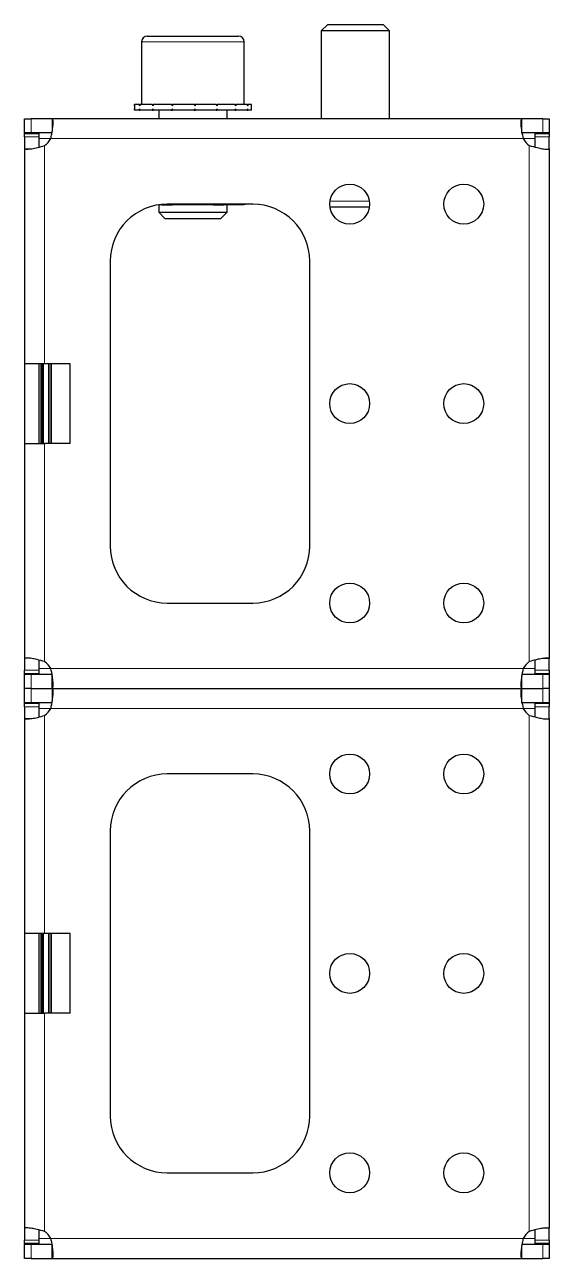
# Model space of a CAD drawing. Header units: millimetres. Extents: x 0 to 2858, y -408 to 595.
# Drawn here: x 2765.7 to 2857.7, y 289.4 to 505.9 of the extents above; entities that cross this region are included whole.
import ezdxf

# ---------------------------------------------------------------- set-up
doc = ezdxf.new("R2010")
doc.units = ezdxf.units.MM

msp = doc.modelspace()

# ---------------------------------------------------------------- linework, layer by layer
at = {"color": 7, "linetype": 'Continuous', "lineweight": 25}
for p, q in [((2818.73, 505.89), (2817.65, 504.82)), ((2817.65, 504.82), (2817.65, 489.39)), ((2829.65, 504.82), (2817.65, 504.82)), ((2828.58, 505.89), (2818.73, 505.89)), ((2829.65, 504.82), (2828.58, 505.89)), ((2829.65, 489.39), (2829.65, 504.82)), ((2786.15, 502.89), (2786.15, 491.89)), ((2787.15, 503.89), (2794.68, 503.89)), ((2794.68, 503.89), (2803.15, 503.89)), ((2804.15, 491.89), (2804.15, 502.89)), ((2784.9, 491.89), (2784.9, 490.89)), ((2784.91, 491.89), (2784.91, 491.64)), ((2785.74, 491.89), (2784.91, 491.89)), ((2784.91, 491.89), (2784.91, 491.89)), ((2785.74, 491.89), (2785.84, 491.89)), ((2785.84, 491.89), (2785.84, 491.64)), ((2788.01, 491.89), (2785.84, 491.89)), ((2788.01, 491.89), (2788.19, 491.89)), ((2788.19, 491.89), (2788.19, 491.64)), ((2791.36, 491.89), (2788.19, 491.89)), ((2791.36, 491.89), (2791.6, 491.89)), ((2791.6, 491.89), (2791.6, 491.64)), ((2795.3, 491.89), (2791.6, 491.89)), ((2795.3, 491.89), (2795.37, 491.89)), ((2795.5, 491.89), (2795.54, 491.89)), ((2795.54, 491.89), (2795.54, 491.64)), ((2799.21, 491.89), (2795.54, 491.89)), ((2799.21, 491.89), (2799.43, 491.89)), ((2799.43, 491.89), (2799.43, 491.64)), ((2802.5, 491.89), (2799.43, 491.89)), ((2802.5, 491.89), (2802.67, 491.89)), ((2802.67, 491.89), (2802.67, 491.64)), ((2804.68, 491.89), (2802.67, 491.89)), ((2804.68, 491.89), (2804.77, 491.89)), ((2804.77, 491.89), (2804.77, 491.64)), ((2805.4, 491.89), (2804.77, 491.89)), ((2805.4, 490.89), (2805.4, 491.89)), ((2765.65, 486.89), (2765.65, 489.39)), ((2765.65, 489.39), (2766.77, 489.39)), ((2770.49, 489.39), (2766.77, 489.39)), ((2770.49, 489.39), (2770.49, 487.18)), ((2852.82, 489.39), (2770.49, 489.39)), ((2784.91, 490.89), (2784.91, 491.14)), ((2785.74, 490.89), (2784.91, 490.89)), ((2784.91, 490.89), (2784.91, 490.89)), ((2785.74, 490.89), (2785.84, 490.89)), ((2785.84, 490.89), (2785.84, 491.14)), ((2788.01, 490.89), (2785.84, 490.89)), ((2788.01, 490.89), (2788.19, 490.89)), ((2788.19, 490.89), (2788.19, 491.14)), ((2791.36, 490.89), (2788.19, 490.89)), ((2789.15, 490.89), (2789.15, 489.39)), ((2791.36, 490.89), (2791.6, 490.89)), ((2791.6, 490.89), (2791.6, 491.14)), ((2795.3, 490.89), (2791.6, 490.89)), ((2795.3, 490.89), (2795.45, 490.89)), ((2795.45, 490.89), (2795.54, 490.89)), ((2795.54, 490.89), (2795.54, 491.14)), ((2799.21, 490.89), (2795.54, 490.89)), ((2799.21, 490.89), (2799.43, 490.89)), ((2799.43, 490.89), (2799.43, 491.14)), ((2802.5, 490.89), (2799.43, 490.89)), ((2801.15, 489.39), (2801.15, 490.89)), ((2802.5, 490.89), (2802.67, 490.89)), ((2802.67, 490.89), (2802.67, 491.14)), ((2804.68, 490.89), (2802.67, 490.89)), ((2804.68, 490.89), (2804.77, 490.89)), ((2804.77, 490.89), (2804.77, 491.14)), ((2805.4, 490.89), (2804.77, 490.89)), ((2852.82, 486.89), (2852.82, 489.39)), ((2856.54, 489.39), (2852.82, 489.39)), ((2856.54, 489.39), (2857.65, 489.39)), ((2857.65, 489.39), (2857.65, 486.89)), ((2766.77, 486.89), (2765.65, 486.89)), ((2765.65, 486.89), (2765.65, 486.79)), ((2765.65, 486.79), (2768.15, 486.79)), ((2765.65, 486.18), (2765.65, 486.79)), ((2765.65, 486.18), (2765.65, 484.12)), ((2770.49, 486.89), (2766.77, 486.89)), ((2768.15, 486.79), (2768.15, 486.18)), ((2768.15, 486.18), (2768.15, 484.36)), ((2856.54, 486.89), (2852.82, 486.89)), ((2855.15, 486.79), (2857.65, 486.79)), ((2855.15, 486.18), (2855.15, 486.79)), ((2855.15, 484.34), (2855.15, 486.18)), ((2857.65, 486.89), (2856.54, 486.89)), ((2857.65, 486.79), (2857.65, 486.89)), ((2857.65, 486.79), (2857.65, 486.18)), ((2857.65, 484.12), (2857.65, 486.18)), ((2765.65, 484.12), (2766.75, 484.12)), ((2765.65, 484.12), (2765.65, 446.39)), ((2857.65, 484.12), (2857.65, 394.67)), ((2789.15, 474.28), (2789.15, 472.97)), ((2789.68, 474.29), (2789.24, 474.29)), ((2789.68, 474.29), (2791.58, 474.29)), ((2805.65, 474.39), (2790.65, 474.39)), ((2792.13, 474.29), (2791.58, 474.29)), ((2798.18, 474.29), (2792.13, 474.29)), ((2798.73, 474.29), (2798.18, 474.29)), ((2798.73, 474.29), (2800.63, 474.29)), ((2803.88, 474.29), (2800.63, 474.29)), ((2801.15, 472.97), (2801.15, 474.29)), ((2803.88, 474.29), (2803.88, 474.39)), ((2803.98, 474.29), (2803.88, 474.29)), ((2804, 474.29), (2803.98, 474.29)), ((2803.98, 474.29), (2803.98, 474.29)), ((2789.15, 472.97), (2790.23, 471.89)), ((2789.15, 472.97), (2794.8, 472.97)), ((2794.8, 472.97), (2801.15, 472.97)), ((2800.08, 471.89), (2801.15, 472.97)), ((2826.12, 473.89), (2819.19, 473.89)), ((2790.23, 471.89), (2794.87, 471.89)), ((2794.87, 471.89), (2800.08, 471.89)), ((2780.65, 464.39), (2780.65, 414.39)), ((2815.65, 414.39), (2815.65, 464.39)), ((2769.15, 446.39), (2765.65, 446.39)), ((2765.65, 446.39), (2765.65, 432.39)), ((2768.15, 446.39), (2768.15, 432.39)), ((2773.65, 446.39), (2769.15, 446.39)), ((2773.65, 432.39), (2773.65, 446.39)), ((2765.65, 432.39), (2769.15, 432.39)), ((2765.65, 432.39), (2765.65, 394.67)), ((2773.65, 432.39), (2769.15, 432.39)), ((2790.65, 404.39), (2805.65, 404.39)), ((2765.65, 394.67), (2765.65, 392.6)), ((2768.15, 394.44), (2768.15, 392.6)), ((2855.15, 392.6), (2855.15, 394.42)), ((2857.65, 394.67), (2856.56, 394.67)), ((2857.65, 392.6), (2857.65, 394.67)), ((2765.65, 391.99), (2765.65, 392.6)), ((2768.15, 391.99), (2765.65, 391.99)), ((2765.65, 391.99), (2765.65, 391.89)), ((2765.65, 389.39), (2765.65, 391.89)), ((2765.65, 391.89), (2766.77, 391.89)), ((2766.77, 391.89), (2770.49, 391.89)), ((2768.15, 392.6), (2768.15, 391.99)), ((2770.49, 389.39), (2770.49, 391.89)), ((2852.82, 391.89), (2856.54, 391.89)), ((2855.15, 391.99), (2855.15, 392.6)), ((2857.65, 391.99), (2855.15, 391.99)), ((2856.54, 391.89), (2857.65, 391.89)), ((2857.65, 392.6), (2857.65, 391.99)), ((2857.65, 391.89), (2857.65, 391.99)), ((2857.65, 391.89), (2857.65, 389.39)), ((2852.82, 389.39), (2852.82, 391.61)), ((2766.77, 389.39), (2765.65, 389.39)), ((2765.65, 386.89), (2765.65, 389.39)), ((2766.77, 389.39), (2770.49, 389.39)), ((2770.49, 389.39), (2852.82, 389.39)), ((2770.49, 389.39), (2770.49, 387.18)), ((2852.82, 389.39), (2856.54, 389.39)), ((2852.82, 386.89), (2852.82, 389.39)), ((2857.65, 389.39), (2856.54, 389.39)), ((2857.65, 389.39), (2857.65, 386.89)), ((2766.77, 386.89), (2765.65, 386.89)), ((2765.65, 386.89), (2765.65, 386.79)), ((2765.65, 386.79), (2768.15, 386.79)), ((2765.65, 386.18), (2765.65, 386.79)), ((2765.65, 386.18), (2765.65, 384.12)), ((2770.49, 386.89), (2766.77, 386.89)), ((2768.15, 386.79), (2768.15, 386.18)), ((2768.15, 386.18), (2768.15, 384.36)), ((2856.54, 386.89), (2852.82, 386.89)), ((2855.15, 386.79), (2857.65, 386.79)), ((2855.15, 386.18), (2855.15, 386.79)), ((2855.15, 384.34), (2855.15, 386.18)), ((2857.65, 386.89), (2856.54, 386.89)), ((2857.65, 386.79), (2857.65, 386.89)), ((2857.65, 386.79), (2857.65, 386.18)), ((2857.65, 384.12), (2857.65, 386.18)), ((2765.65, 384.12), (2766.75, 384.12)), ((2765.65, 384.12), (2765.65, 346.39)), ((2857.65, 384.12), (2857.65, 294.67)), ((2805.65, 374.39), (2790.65, 374.39)), ((2780.65, 364.39), (2780.65, 314.39)), ((2815.65, 314.39), (2815.65, 364.39)), ((2769.15, 346.39), (2765.65, 346.39)), ((2765.65, 346.39), (2765.65, 332.39)), ((2768.15, 346.39), (2768.15, 332.39)), ((2773.65, 346.39), (2769.15, 346.39)), ((2773.65, 332.39), (2773.65, 346.39)), ((2765.65, 332.39), (2769.15, 332.39)), ((2765.65, 332.39), (2765.65, 294.67)), ((2773.65, 332.39), (2769.15, 332.39)), ((2790.65, 304.39), (2805.65, 304.39)), ((2765.65, 294.67), (2765.65, 292.6)), ((2857.65, 294.67), (2856.56, 294.67)), ((2857.65, 292.6), (2857.65, 294.67)), ((2765.65, 291.99), (2765.65, 292.6)), ((2768.15, 294.44), (2768.15, 292.6)), ((2768.15, 292.6), (2768.15, 291.99)), ((2855.15, 292.6), (2855.15, 294.42)), ((2855.15, 291.99), (2855.15, 292.6)), ((2857.65, 292.6), (2857.65, 291.99)), ((2768.15, 291.99), (2765.65, 291.99)), ((2765.65, 291.99), (2765.65, 291.89)), ((2765.65, 289.39), (2765.65, 291.89)), ((2765.65, 291.89), (2766.77, 291.89)), ((2766.77, 291.89), (2770.49, 291.89)), ((2770.49, 289.39), (2770.49, 291.89)), ((2852.82, 291.89), (2856.54, 291.89)), ((2852.82, 289.39), (2852.82, 291.61)), ((2857.65, 291.99), (2855.15, 291.99)), ((2856.54, 291.89), (2857.65, 291.89)), ((2857.65, 291.89), (2857.65, 291.99)), ((2857.65, 291.89), (2857.65, 289.39)), ((2766.77, 289.39), (2765.65, 289.39)), ((2766.77, 289.39), (2770.49, 289.39)), ((2770.49, 289.39), (2852.82, 289.39)), ((2852.82, 289.39), (2856.54, 289.39)), ((2857.65, 289.39), (2856.54, 289.39))]:
    msp.add_line(p, q, dxfattribs=at)
at = {"color": 8, "linetype": 'Continuous', "lineweight": 18}
for p, q in [((2794.63, 502.89), (2786.15, 502.89)), ((2804.15, 502.89), (2794.63, 502.89)), ((2766.77, 489.39), (2766.77, 486.89)), ((2856.54, 486.89), (2856.54, 489.39)), ((2768.15, 486.18), (2765.65, 486.18)), ((2768.15, 485.89), (2770.24, 485.89)), ((2770.24, 485.89), (2853.07, 485.89)), ((2853.07, 485.89), (2855.15, 485.89)), ((2857.65, 486.18), (2855.15, 486.18)), ((2769.15, 484.67), (2769.15, 446.39)), ((2854.15, 484.67), (2854.15, 394.11)), ((2791.58, 474.39), (2791.58, 474.29)), ((2792.13, 474.39), (2792.13, 474.29)), ((2798.18, 474.39), (2798.18, 474.29)), ((2798.73, 474.39), (2798.73, 474.29)), ((2819.19, 474.89), (2826.12, 474.89)), ((2768.46, 432.39), (2768.46, 446.39)), ((2768.66, 446.39), (2768.66, 432.39)), ((2768.76, 432.39), (2768.76, 446.39)), ((2768.96, 446.39), (2768.96, 432.39)), ((2769.84, 432.39), (2769.84, 446.39)), ((2770.04, 446.39), (2770.04, 432.39)), ((2770.15, 432.39), (2770.15, 446.39)), ((2770.35, 446.39), (2770.35, 432.39)), ((2769.15, 432.39), (2769.15, 394.11)), ((2765.65, 392.6), (2768.15, 392.6)), ((2766.77, 391.89), (2766.77, 389.39)), ((2770.24, 392.89), (2768.15, 392.89)), ((2770.24, 392.89), (2853.07, 392.89)), ((2855.15, 392.89), (2853.07, 392.89)), ((2855.15, 392.6), (2857.65, 392.6)), ((2856.54, 389.39), (2856.54, 391.89)), ((2766.77, 389.39), (2766.77, 386.89)), ((2856.54, 386.89), (2856.54, 389.39)), ((2768.15, 386.18), (2765.65, 386.18)), ((2768.15, 385.89), (2770.24, 385.89)), ((2770.24, 385.89), (2853.07, 385.89)), ((2853.07, 385.89), (2855.15, 385.89)), ((2857.65, 386.18), (2855.15, 386.18)), ((2769.15, 384.67), (2769.15, 346.39)), ((2854.15, 384.67), (2854.15, 294.11)), ((2768.46, 332.39), (2768.46, 346.39)), ((2768.66, 346.39), (2768.66, 332.39)), ((2768.76, 332.39), (2768.76, 346.39)), ((2768.96, 346.39), (2768.96, 332.39)), ((2769.84, 332.39), (2769.84, 346.39)), ((2770.04, 346.39), (2770.04, 332.39)), ((2770.15, 332.39), (2770.15, 346.39)), ((2770.35, 346.39), (2770.35, 332.39)), ((2769.15, 332.39), (2769.15, 294.11)), ((2765.65, 292.6), (2768.15, 292.6)), ((2770.24, 292.89), (2768.15, 292.89)), ((2770.24, 292.89), (2853.07, 292.89)), ((2855.15, 292.89), (2853.07, 292.89)), ((2855.15, 292.6), (2857.65, 292.6)), ((2766.77, 291.89), (2766.77, 289.39)), ((2856.54, 289.39), (2856.54, 291.89))]:
    msp.add_line(p, q, dxfattribs=at)
at = {"color": 7, "linetype": 'Continuous', "lineweight": 25}
for centre in [(2822.65, 474.39), (2842.65, 474.39), (2822.65, 439.39), (2842.65, 439.39), (2822.65, 404.39), (2842.65, 404.39), (2822.65, 374.39), (2842.65, 374.39), (2822.65, 339.39), (2842.65, 339.39), (2822.65, 304.39), (2842.65, 304.39)]:
    msp.add_circle(centre, 3.5, dxfattribs=at)
for centre, radius, start, end in [((2787.15, 502.89), 1, 90, 180), ((2803.15, 502.89), 1, 0, 90), ((2767.15, 487.54), 3.5, 304.8499, 331.8729), ((2856.15, 487.54), 3.5, 208.1271, 235.1501), ((2790.65, 464.39), 10, 90, 180), ((2805.65, 464.39), 10, 0, 90), ((2790.65, 414.39), 10, 180, 270), ((2805.65, 414.39), 10, 270, 0), ((2767.15, 391.24), 3.5, 28.1271, 55.1501), ((2856.15, 391.24), 3.5, 124.8499, 151.8729), ((2767.15, 387.54), 3.5, 304.8499, 331.8729), ((2856.15, 387.54), 3.5, 208.1271, 235.1501), ((2790.65, 364.39), 10, 90, 180), ((2805.65, 364.39), 10, 0, 90), ((2790.65, 314.39), 10, 180, 270), ((2805.65, 314.39), 10, 270, 0), ((2767.15, 291.24), 3.5, 28.1271, 55.1501), ((2856.15, 291.24), 3.5, 124.8499, 151.8729)]:
    msp.add_arc(centre, radius, start, end, dxfattribs=at)
for points, knots in [([(2784.91, 491.64), (2784.91, 491.68), (2784.91, 491.75), (2784.91, 491.83), (2784.91, 491.87), (2784.91, 491.89)], [0, 0, 0, 0, 0.4999808, 0.7499881, 1, 1, 1, 1]), ([(2785.84, 491.64), (2785.82, 491.68), (2785.8, 491.75), (2785.76, 491.83), (2785.75, 491.87), (2785.74, 491.89)], [0, 0, 0, 0, 0.4999808, 0.7499881, 1, 1, 1, 1]), ([(2788.19, 491.64), (2788.16, 491.68), (2788.11, 491.75), (2788.05, 491.83), (2788.02, 491.87), (2788.01, 491.89)], [0, 0, 0, 0, 0.499981, 0.749988, 1, 1, 1, 1]), ([(2791.6, 491.64), (2791.56, 491.68), (2791.5, 491.75), (2791.42, 491.83), (2791.38, 491.87), (2791.36, 491.89)], [0, 0, 0, 0, 0.499981, 0.749988, 1, 1, 1, 1]), ([(2795.54, 491.64), (2795.5, 491.68), (2795.44, 491.75), (2795.36, 491.83), (2795.32, 491.87), (2795.3, 491.89)], [0, 0, 0, 0, 0.4999808, 0.7499881, 1, 1, 1, 1]), ([(2795.54, 491.64), (2795.53, 491.71), (2795.5, 491.84), (2795.46, 491.88), (2795.45, 491.89)], [0, 0, 0, 0, 0.5617942, 1, 1, 1, 1]), ([(2799.43, 491.64), (2799.4, 491.68), (2799.34, 491.75), (2799.26, 491.83), (2799.23, 491.87), (2799.21, 491.89)], [0, 0, 0, 0, 0.4999808, 0.7499881, 1, 1, 1, 1]), ([(2802.67, 491.64), (2802.64, 491.68), (2802.6, 491.75), (2802.54, 491.83), (2802.52, 491.87), (2802.5, 491.89)], [0, 0, 0, 0, 0.499981, 0.749988, 1, 1, 1, 1]), ([(2804.77, 491.64), (2804.75, 491.68), (2804.73, 491.75), (2804.7, 491.83), (2804.68, 491.87), (2804.68, 491.89)], [0, 0, 0, 0, 0.499981, 0.749988, 1, 1, 1, 1]), ([(2770.24, 485.89), (2770.29, 486.15), (2770.39, 486.64), (2770.54, 487.46), (2770.64, 488.17), (2770.66, 488.74), (2770.64, 489.1), (2770.58, 489.34), (2770.52, 489.37), (2770.49, 489.39)], [0, 0, 0, 0, 0.144067, 0.271276, 0.474907, 0.597997, 0.726338, 0.860245, 1, 1, 1, 1]), ([(2784.91, 490.89), (2784.91, 490.91), (2784.91, 490.95), (2784.91, 491.04), (2784.91, 491.1), (2784.91, 491.14)], [0, 0, 0, 0, 0.25014, 0.50028, 1, 1, 1, 1]), ([(2785.74, 490.89), (2785.75, 490.91), (2785.76, 490.95), (2785.8, 491.04), (2785.82, 491.1), (2785.84, 491.14)], [0, 0, 0, 0, 0.2501401, 0.5002802, 1, 1, 1, 1]), ([(2788.01, 490.89), (2788.02, 490.91), (2788.05, 490.95), (2788.11, 491.04), (2788.16, 491.1), (2788.19, 491.14)], [0, 0, 0, 0, 0.25014, 0.50028, 1, 1, 1, 1]), ([(2791.36, 490.89), (2791.38, 490.91), (2791.42, 490.95), (2791.5, 491.04), (2791.56, 491.1), (2791.6, 491.14)], [0, 0, 0, 0, 0.25014, 0.50028, 1, 1, 1, 1]), ([(2795.3, 490.89), (2795.32, 490.91), (2795.36, 490.95), (2795.44, 491.04), (2795.5, 491.1), (2795.54, 491.14)], [0, 0, 0, 0, 0.2501401, 0.5002802, 1, 1, 1, 1]), ([(2795.54, 491.14), (2795.53, 491.07), (2795.5, 490.94), (2795.46, 490.91), (2795.45, 490.89)], [0, 0, 0, 0, 0.561794, 1, 1, 1, 1]), ([(2799.21, 490.89), (2799.23, 490.91), (2799.26, 490.95), (2799.34, 491.04), (2799.4, 491.1), (2799.43, 491.14)], [0, 0, 0, 0, 0.25014, 0.50028, 1, 1, 1, 1]), ([(2802.5, 490.89), (2802.52, 490.91), (2802.54, 490.95), (2802.6, 491.04), (2802.64, 491.1), (2802.67, 491.14)], [0, 0, 0, 0, 0.2501401, 0.5002802, 1, 1, 1, 1]), ([(2804.68, 490.89), (2804.68, 490.91), (2804.7, 490.95), (2804.73, 491.04), (2804.75, 491.1), (2804.77, 491.14)], [0, 0, 0, 0, 0.25014, 0.50028, 1, 1, 1, 1]), ([(2852.82, 489.39), (2852.79, 489.37), (2852.74, 489.33), (2852.67, 488.98), (2852.64, 488.31), (2852.78, 487.2), (2852.97, 486.34), (2853.07, 485.89)], [0, 0, 0, 0, 0.16069, 0.301312, 0.521951, 0.753573, 1, 1, 1, 1]), ([(2765.65, 484.12), (2765.68, 484.1), (2765.73, 484.07), (2766.13, 484.06), (2766.84, 484.1), (2767.94, 484.31), (2768.74, 484.55), (2769.15, 484.67)], [0, 0, 0, 0, 0.17084, 0.319217, 0.548103, 0.767822, 1, 1, 1, 1]), ([(2854.15, 484.67), (2854.61, 484.54), (2855.42, 484.33), (2856.33, 484.13), (2856.92, 484.06), (2857.32, 484.04), (2857.6, 484.06), (2857.64, 484.1), (2857.65, 484.12)], [0, 0, 0, 0, 0.254149, 0.448213, 0.574908, 0.708872, 0.850468, 1, 1, 1, 1]), ([(2800.91, 474.39), (2800.89, 474.37), (2800.83, 474.31), (2800.73, 474.29), (2800.65, 474.29), (2800.63, 474.29)], [0, 0, 0, 0, 0.3199575, 0.8240598, 1, 1, 1, 1]), ([(2804.37, 474.39), (2804.32, 474.37), (2804.22, 474.32), (2804.09, 474.3), (2804.03, 474.3), (2804, 474.29)], [0, 0, 0, 0, 0.34226, 0.727317, 1, 1, 1, 1]), ([(2769.15, 394.11), (2768.7, 394.24), (2767.89, 394.46), (2766.98, 394.65), (2766.39, 394.72), (2765.99, 394.74), (2765.71, 394.73), (2765.67, 394.69), (2765.65, 394.67)], [0, 0, 0, 0, 0.254149, 0.448213, 0.574908, 0.708872, 0.850468, 1, 1, 1, 1]), ([(2857.65, 394.67), (2857.63, 394.68), (2857.58, 394.71), (2857.18, 394.72), (2856.47, 394.68), (2855.37, 394.47), (2854.57, 394.23), (2854.15, 394.11)], [0, 0, 0, 0, 0.17084, 0.319217, 0.548103, 0.767822, 1, 1, 1, 1]), ([(2770.49, 389.39), (2770.52, 389.41), (2770.57, 389.45), (2770.64, 389.81), (2770.66, 390.47), (2770.53, 391.58), (2770.34, 392.45), (2770.24, 392.89)], [0, 0, 0, 0, 0.16069, 0.301312, 0.521951, 0.753573, 1, 1, 1, 1]), ([(2853.07, 392.89), (2853.01, 392.63), (2852.92, 392.14), (2852.77, 391.32), (2852.67, 390.61), (2852.65, 390.05), (2852.67, 389.69), (2852.73, 389.44), (2852.79, 389.41), (2852.82, 389.39)], [0, 0, 0, 0, 0.144067, 0.271276, 0.474907, 0.597997, 0.726338, 0.860245, 1, 1, 1, 1]), ([(2770.24, 385.89), (2770.29, 386.15), (2770.39, 386.64), (2770.54, 387.46), (2770.64, 388.17), (2770.66, 388.74), (2770.64, 389.1), (2770.58, 389.34), (2770.52, 389.37), (2770.49, 389.39)], [0, 0, 0, 0, 0.144067, 0.271276, 0.474907, 0.597997, 0.726338, 0.860245, 1, 1, 1, 1]), ([(2852.82, 389.39), (2852.79, 389.37), (2852.74, 389.33), (2852.67, 388.98), (2852.64, 388.31), (2852.78, 387.2), (2852.97, 386.34), (2853.07, 385.89)], [0, 0, 0, 0, 0.16069, 0.301312, 0.521951, 0.753573, 1, 1, 1, 1]), ([(2765.65, 384.12), (2765.68, 384.1), (2765.73, 384.07), (2766.13, 384.06), (2766.84, 384.1), (2767.94, 384.31), (2768.74, 384.55), (2769.15, 384.67)], [0, 0, 0, 0, 0.17084, 0.319217, 0.548103, 0.767822, 1, 1, 1, 1]), ([(2854.15, 384.67), (2854.61, 384.54), (2855.42, 384.33), (2856.33, 384.13), (2856.92, 384.06), (2857.32, 384.04), (2857.6, 384.06), (2857.64, 384.1), (2857.65, 384.12)], [0, 0, 0, 0, 0.254149, 0.448213, 0.574908, 0.708872, 0.850468, 1, 1, 1, 1]), ([(2769.15, 294.11), (2768.7, 294.24), (2767.89, 294.46), (2766.98, 294.65), (2766.39, 294.72), (2765.99, 294.74), (2765.71, 294.73), (2765.67, 294.69), (2765.65, 294.67)], [0, 0, 0, 0, 0.254149, 0.448213, 0.574908, 0.708872, 0.850468, 1, 1, 1, 1]), ([(2857.65, 294.67), (2857.63, 294.68), (2857.58, 294.71), (2857.18, 294.72), (2856.47, 294.68), (2855.37, 294.47), (2854.57, 294.23), (2854.15, 294.11)], [0, 0, 0, 0, 0.1708405, 0.3192172, 0.5481031, 0.7678223, 1, 1, 1, 1]), ([(2770.49, 289.39), (2770.52, 289.41), (2770.57, 289.45), (2770.64, 289.81), (2770.66, 290.47), (2770.53, 291.58), (2770.34, 292.45), (2770.24, 292.89)], [0, 0, 0, 0, 0.16069, 0.3013121, 0.5219513, 0.7535732, 1, 1, 1, 1]), ([(2853.07, 292.89), (2853.01, 292.63), (2852.92, 292.14), (2852.77, 291.32), (2852.67, 290.61), (2852.65, 290.05), (2852.67, 289.69), (2852.73, 289.44), (2852.79, 289.41), (2852.82, 289.39)], [0, 0, 0, 0, 0.144067, 0.271276, 0.474907, 0.597997, 0.726338, 0.860245, 1, 1, 1, 1])]:
    msp.add_open_spline(points, degree=3, knots=knots, dxfattribs=at)

doc.saveas('drawing.dxf')
